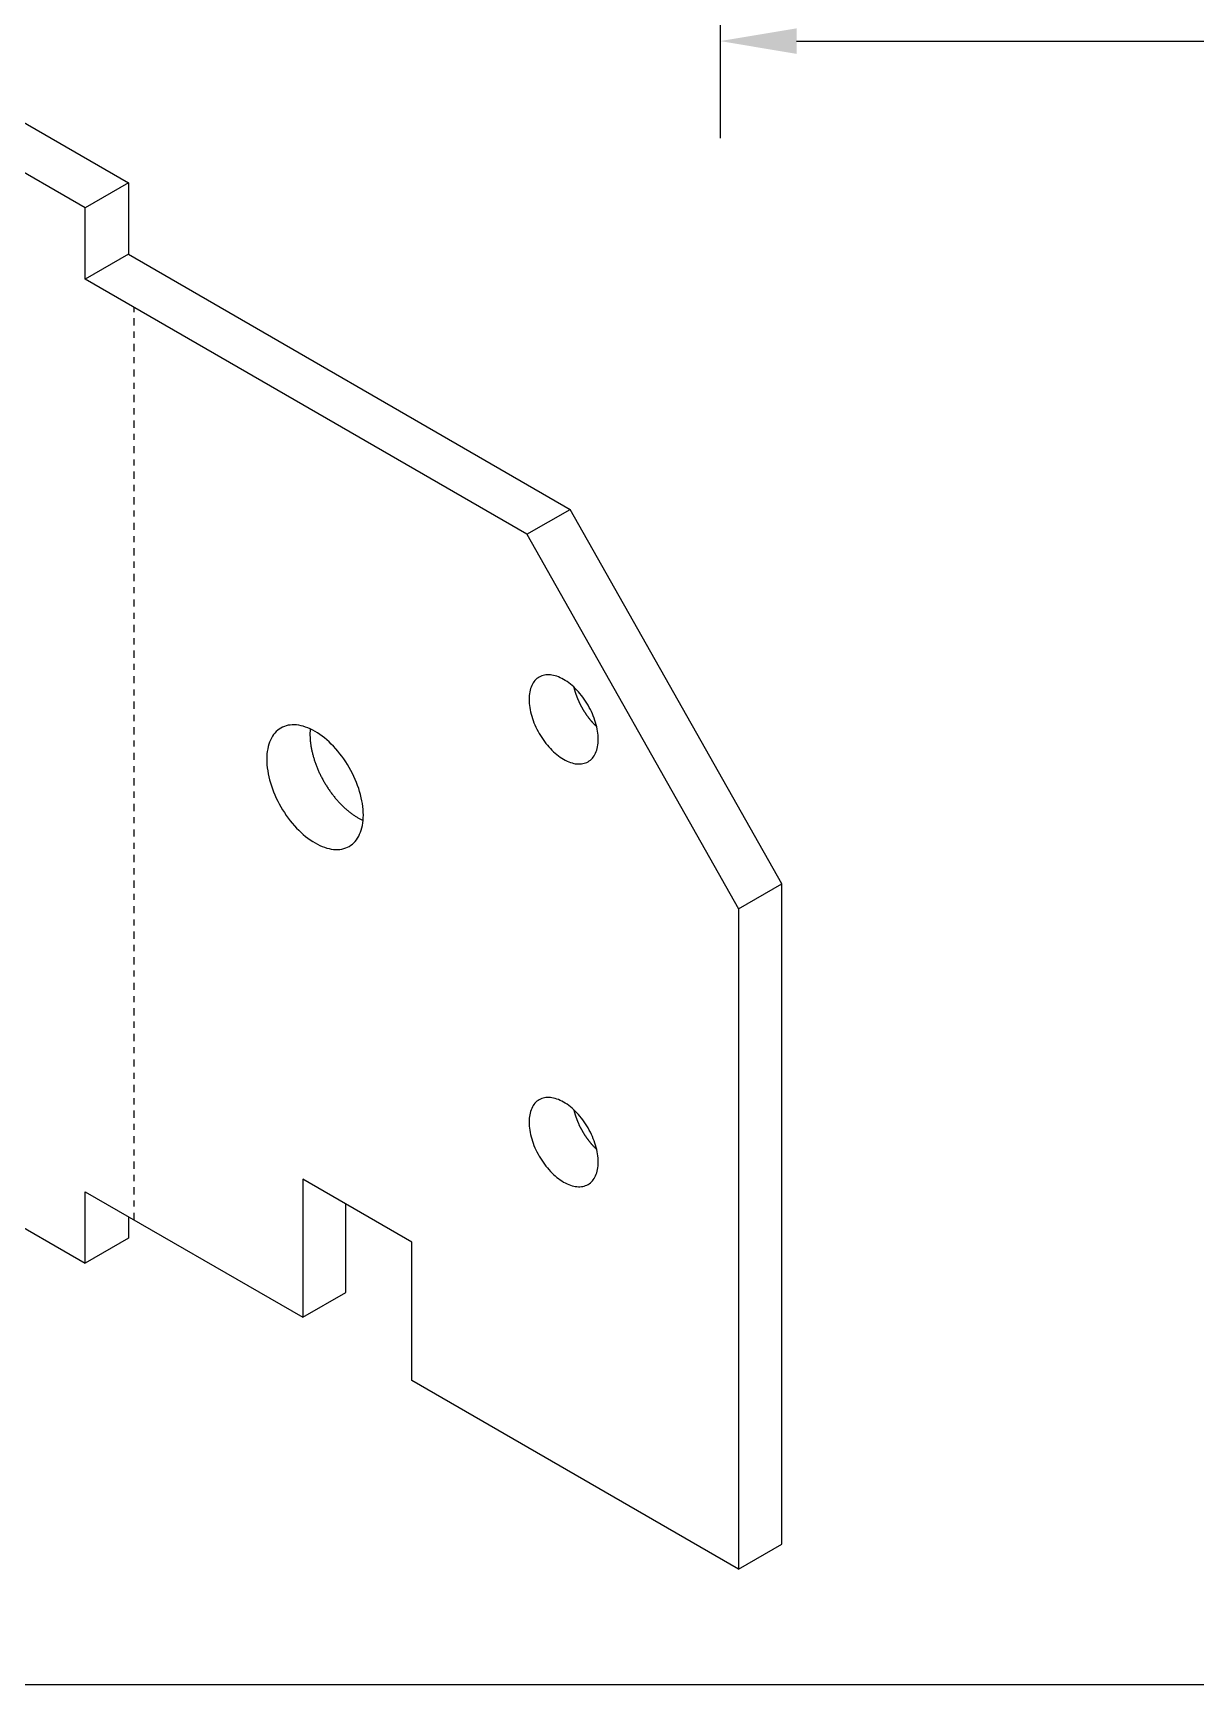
# Model space of a CAD drawing. Extents: x 0 to 149, y 0 to 105.
# Drawn here: x 24.03 to 43.06, y 5 to 32.03 of the extents above; entities that cross this region are included whole.
import ezdxf

# ---------------------------------------------------------------- set-up
doc = ezdxf.new("R2010")
doc.units = 0
doc.header["$LTSCALE"] = 0.5
doc.linetypes.add('CHAIN', pattern=[0.3543, 0.2362, -0.0295, 0.0591, -0.0295])
doc.layers.get('0').update_dxf_attribs({"linetype": 'CONTINUOUS'})
doc.layers.get('DEFPOINTS').update_dxf_attribs({"linetype": 'CONTINUOUS'})
for name, color, linetype in [('BEND_CENTERLINE__ISO_', 7, 'CHAIN'), ('BORDER__ISO_', 7, 'CONTINUOUS'), ('DIMENSION__ISO_', 7, 'CONTINUOUS'), ('VISIBLE__ISO_', 7, 'CONTINUOUS')]:
    doc.layers.add(name, color=color, linetype=linetype)
doc.styles.add('NOTE_TEXT__ISO_', font='txt.shx', dxfattribs={"bigfont": 'bigfont.shx'})
doc.dimstyles.get("Standard").update_dxf_attribs({"dimtxt": 0.18, "dimasz": 0.18, "dimexe": 0.18, "dimexo": 0.0625, "dimgap": 0.09, "dimtad": 0, "dimtih": 1, "dimtoh": 1, "dimzin": 0, "dimcen": 0.09, "dimazin": 3, "dimtfac": 1, "dimtofl": 0, "dimtmove": 0, "dimatfit": 3})

# ---------------------------------------------------------------- blocks, each defined once
blk = doc.blocks.new('BORDERS_DEFAULT_BORDER')
at = {"layer": 'BORDER__ISO_', "flags": 128}
blk.add_lwpolyline([(10, 10), (10, 200), (287, 200), (287, 10), (10, 10)], dxfattribs=at)
blk = doc.blocks.new('*U54')
at = {"layer": 'DIMENSION__ISO_', "style": 'NOTE_TEXT__ISO_'}
blk.add_text('47,94', height=1.75, dxfattribs=at).set_placement((55.594, 32.567))
blk = doc.blocks.new('*D24')
at = {"layer": 'DEFPOINTS', "color": 0}
for p in [(35.27, 37.924), (83.21, 37.924), (83.21, 31.895)]:
    blk.add_point(p, dxfattribs=at)
at = {"layer": 'DIMENSION__ISO_'}
for p, q in [((35.27, 37.924), (35.27, 30.307)), ((83.21, 37.924), (83.21, 30.307)), ((36.52, 31.895), (81.96, 31.895))]:
    blk.add_line(p, q, dxfattribs=at)
for points in [[(36.52, 32.103), (36.52, 31.686), (35.27, 31.895)], [(81.96, 32.103), (81.96, 31.686), (83.21, 31.895)]]:
    blk.add_solid(points, dxfattribs=at)
blk.add_blockref('*U54', (0, 0))

msp = doc.modelspace()

# ---------------------------------------------------------------- linework, layer by layer
at = {"layer": 'BEND_CENTERLINE__ISO_'}
msp.add_line((25.6811, 12.608), (25.6811, 27.5365), dxfattribs=at)
at = {"layer": 'VISIBLE__ISO_'}
for p, q in [((8.6391, 39.3623), (25.5884, 29.5766)), ((24.8813, 29.1684), (7.932, 38.9541)), ((25.5884, 29.5766), (24.8813, 29.1684)), ((25.5884, 29.5766), (25.5884, 28.4064)), ((24.8813, 27.9982), (24.8813, 29.1684)), ((25.5884, 28.4064), (24.8813, 27.9982)), ((25.5884, 28.4064), (32.8157, 24.2338)), ((32.1086, 23.8255), (24.8813, 27.9982)), ((32.1086, 23.8255), (32.8157, 24.2338)), ((36.2803, 18.1074), (32.8157, 24.2338)), ((32.1086, 23.8255), (35.5732, 17.6992)), ((7.932, 21.6852), (24.8813, 11.8995)), ((35.5732, 17.6992), (36.2803, 18.1074)), ((36.2803, 7.305), (36.2803, 18.1074)), ((35.5732, 17.6992), (35.5732, 6.8967)), ((28.4404, 13.2742), (28.4404, 11.0149)), ((30.2274, 12.2425), (28.4404, 13.2742)), ((24.8813, 11.8995), (24.8813, 13.0697)), ((24.8813, 13.0697), (28.4404, 11.0149)), ((29.1475, 11.4231), (29.1475, 12.866)), ((25.5884, 12.6614), (25.5884, 12.3077)), ((25.5884, 12.3077), (24.8813, 11.8995)), ((30.2274, 9.9831), (30.2274, 12.2425)), ((28.4404, 11.0149), (29.1475, 11.4231)), ((35.5732, 6.8967), (30.2274, 9.9831)), ((35.5732, 6.8967), (36.2803, 7.305))]:
    msp.add_line(p, q, dxfattribs=at)
for points in [[(32.3097, 21.4908, 0), (32.2905, 21.4786, 0), (32.2724, 21.4648, 0), (32.2553, 21.4494, 0), (32.2393, 21.4324, 0), (32.2245, 21.4139, 0), (32.2108, 21.3939, 0), (32.1983, 21.3725, 0), (32.1871, 21.3497, 0), (32.1771, 21.3255, 0), (32.1684, 21.3001, 0), (32.161, 21.2735, 0), (32.1549, 21.2457, 0), (32.1501, 21.2169, 0), (32.1467, 21.187, 0), (32.1447, 21.1562, 0), (32.144, 21.1246, 0), (32.1447, 21.0921, 0), (32.1467, 21.059, 0), (32.1501, 21.0252, 0), (32.1549, 20.9908, 0), (32.161, 20.9561, 0), (32.1684, 20.9209, 0), (32.1771, 20.8854, 0), (32.1871, 20.8497, 0), (32.1983, 20.8139, 0), (32.2108, 20.7781, 0), (32.2245, 20.7423, 0), (32.2393, 20.7066, 0), (32.2553, 20.6712, 0), (32.2724, 20.636, 0), (32.2905, 20.6013, 0), (32.3097, 20.567, 0), (32.3298, 20.5333, 0), (32.3508, 20.5002, 0), (32.3727, 20.4679, 0), (32.3954, 20.4363, 0), (32.4189, 20.4056, 0), (32.443, 20.3758, 0), (32.4678, 20.3471, 0), (32.4932, 20.3195, 0), (32.5191, 20.293, 0), (32.5455, 20.2677, 0), (32.5722, 20.2437, 0), (32.5993, 20.221, 0), (32.6267, 20.1998, 0), (32.6542, 20.1799, 0), (32.6819, 20.1616, 0), (32.7097, 20.1448, 0), (32.7374, 20.1295, 0), (32.7651, 20.1159, 0), (32.7927, 20.1039, 0), (32.8201, 20.0936, 0), (32.8471, 20.085, 0), (32.8739, 20.0781, 0), (32.9003, 20.0729, 0), (32.9262, 20.0695, 0), (32.9516, 20.0678, 0), (32.9764, 20.0679, 0), (33.0005, 20.0698, 0), (33.024, 20.0734, 0), (33.0467, 20.0788, 0), (33.0686, 20.0858, 0), (33.0896, 20.0946, 0), (33.1097, 20.1051, 0), (33.1288, 20.1173, 0), (33.147, 20.1311, 0), (33.1641, 20.1465, 0), (33.18, 20.1635, 0), (33.1949, 20.182, 0), (33.2086, 20.202, 0), (33.2211, 20.2234, 0), (33.2323, 20.2463, 0), (33.2423, 20.2704, 0), (33.251, 20.2958, 0), (33.2584, 20.3224, 0), (33.2645, 20.3502, 0), (33.2693, 20.3791, 0), (33.2727, 20.4089, 0), (33.2747, 20.4397, 0), (33.2754, 20.4714, 0), (33.2747, 20.5038, 0), (33.2727, 20.537, 0), (33.2693, 20.5707, 0), (33.2645, 20.6051, 0), (33.2584, 20.6399, 0), (33.251, 20.675, 0), (33.2423, 20.7105, 0), (33.2323, 20.7462, 0), (33.2211, 20.782, 0), (33.2086, 20.8178, 0), (33.1949, 20.8536, 0), (33.18, 20.8893, 0), (33.1641, 20.9247, 0), (33.147, 20.9599, 0), (33.1288, 20.9946, 0), (33.1097, 21.0289, 0), (33.0896, 21.0626, 0), (33.0686, 21.0957, 0), (33.0467, 21.1281, 0), (33.024, 21.1596, 0), (33.0005, 21.1903, 0), (32.9764, 21.2201, 0), (32.9516, 21.2488, 0), (32.9262, 21.2765, 0), (32.9003, 21.3029, 0), (32.8739, 21.3282, 0), (32.8471, 21.3522, 0), (32.8201, 21.3749, 0), (32.7927, 21.3962, 0), (32.7651, 21.416, 0), (32.7374, 21.4343, 0), (32.7097, 21.4512, 0), (32.6819, 21.4664, 0), (32.6542, 21.48, 0), (32.6267, 21.492, 0), (32.5993, 21.5023, 0), (32.5722, 21.5109, 0), (32.5455, 21.5178, 0), (32.5191, 21.523, 0), (32.4932, 21.5264, 0), (32.4678, 21.5281, 0), (32.443, 21.528, 0), (32.4189, 21.5261, 0), (32.3954, 21.5225, 0), (32.3727, 21.5172, 0), (32.3508, 21.5101, 0), (32.3298, 21.5013, 0), (32.3097, 21.4908, 0)], [(32.8762, 21.3261, 0), (32.8774, 21.3206, 0), (32.8788, 21.3152, 0), (32.8801, 21.3097, 0), (32.8815, 21.3042, 0), (32.8829, 21.2986, 0), (32.8843, 21.2931, 0), (32.8858, 21.2876, 0), (32.8873, 21.2821, 0), (32.8888, 21.2766, 0), (32.8904, 21.271, 0), (32.892, 21.2655, 0), (32.8936, 21.26, 0), (32.8952, 21.2544, 0), (32.8969, 21.2489, 0), (32.8986, 21.2433, 0), (32.9004, 21.2378, 0), (32.9021, 21.2322, 0), (32.9039, 21.2267, 0), (32.9058, 21.2211, 0), (32.9076, 21.2156, 0), (32.9095, 21.21, 0), (32.9114, 21.2045, 0), (32.9134, 21.1989, 0), (32.9154, 21.1934, 0), (32.9174, 21.1878, 0), (32.9194, 21.1823, 0), (32.9215, 21.1767, 0), (32.9236, 21.1712, 0), (32.9257, 21.1656, 0), (32.9278, 21.1601, 0), (32.93, 21.1545, 0), (32.9322, 21.149, 0), (32.9344, 21.1435, 0), (32.9367, 21.1379, 0), (32.939, 21.1324, 0), (32.9413, 21.1269, 0), (32.9436, 21.1214, 0), (32.946, 21.1159, 0), (32.9484, 21.1104, 0), (32.9508, 21.1048, 0), (32.9533, 21.0994, 0), (32.9558, 21.0939, 0), (32.9583, 21.0884, 0), (32.9608, 21.0829, 0), (32.9634, 21.0774, 0), (32.966, 21.072, 0), (32.9686, 21.0665, 0), (32.9712, 21.0611, 0), (32.9739, 21.0556, 0), (32.9766, 21.0502, 0), (32.9793, 21.0448, 0), (32.982, 21.0394, 0), (32.9848, 21.034, 0), (32.9876, 21.0286, 0), (32.9904, 21.0232, 0), (32.9932, 21.0178, 0), (32.9961, 21.0125, 0), (32.999, 21.0071, 0), (33.0019, 21.0018, 0), (33.0048, 20.9964, 0), (33.0078, 20.9911, 0), (33.0108, 20.9858, 0), (33.0138, 20.9805, 0), (33.0168, 20.9753, 0), (33.0199, 20.97, 0), (33.0229, 20.9648, 0), (33.026, 20.9595, 0), (33.0291, 20.9543, 0), (33.0323, 20.9491, 0), (33.0355, 20.9439, 0), (33.0386, 20.9387, 0), (33.0419, 20.9336, 0), (33.0451, 20.9284, 0), (33.0483, 20.9233, 0), (33.0516, 20.9182, 0), (33.0549, 20.9131, 0), (33.0582, 20.908, 0), (33.0616, 20.903, 0), (33.0649, 20.8979, 0), (33.0683, 20.8929, 0), (33.0717, 20.8879, 0), (33.0751, 20.8829, 0), (33.0786, 20.8779, 0), (33.082, 20.873, 0), (33.0855, 20.868, 0), (33.089, 20.8631, 0), (33.0925, 20.8582, 0), (33.096, 20.8534, 0), (33.0996, 20.8485, 0), (33.1032, 20.8437, 0), (33.1068, 20.8389, 0), (33.1104, 20.8341, 0), (33.114, 20.8293, 0), (33.1176, 20.8246, 0), (33.1213, 20.8198, 0), (33.125, 20.8151, 0), (33.1287, 20.8105, 0), (33.1324, 20.8058, 0), (33.1361, 20.8012, 0), (33.1398, 20.7966, 0), (33.1436, 20.792, 0), (33.1474, 20.7874, 0), (33.1512, 20.7829, 0), (33.155, 20.7784, 0), (33.1588, 20.7739, 0), (33.1626, 20.7694, 0), (33.1665, 20.765, 0), (33.1703, 20.7606, 0), (33.1742, 20.7562, 0), (33.1781, 20.7518, 0), (33.182, 20.7475, 0), (33.1859, 20.7432, 0), (33.1899, 20.7389, 0), (33.1938, 20.7346, 0), (33.1978, 20.7304, 0), (33.2018, 20.7262, 0), (33.2057, 20.722, 0), (33.2097, 20.7179, 0), (33.2137, 20.7138, 0), (33.2178, 20.7097, 0), (33.2218, 20.7056, 0), (33.2258, 20.7016, 0), (33.2299, 20.6976, 0), (33.234, 20.6936, 0), (33.238, 20.6897, 0), (33.2421, 20.6858, 0), (33.2462, 20.6819, 0), (33.2503, 20.678, 0)], [(28.0835, 20.656, 0), (28.0567, 20.639, 0), (28.0314, 20.6198, 0), (28.0075, 20.5982, 0), (27.9852, 20.5745, 0), (27.9644, 20.5487, 0), (27.9453, 20.5207, 0), (27.9279, 20.4908, 0), (27.9122, 20.4589, 0), (27.8982, 20.4252, 0), (27.886, 20.3897, 0), (27.8757, 20.3525, 0), (27.8672, 20.3137, 0), (27.8606, 20.2734, 0), (27.8558, 20.2317, 0), (27.853, 20.1887, 0), (27.852, 20.1445, 0), (27.853, 20.0992, 0), (27.8558, 20.0528, 0), (27.8606, 20.0057, 0), (27.8672, 19.9577, 0), (27.8757, 19.9091, 0), (27.886, 19.86, 0), (27.8982, 19.8104, 0), (27.9122, 19.7606, 0), (27.9279, 19.7106, 0), (27.9453, 19.6605, 0), (27.9644, 19.6105, 0), (27.9852, 19.5607, 0), (28.0075, 19.5112, 0), (28.0314, 19.4621, 0), (28.0567, 19.4135, 0), (28.0835, 19.3657, 0), (28.1115, 19.3186, 0), (28.1409, 19.2724, 0), (28.1715, 19.2272, 0), (28.2032, 19.1831, 0), (28.236, 19.1402, 0), (28.2697, 19.0986, 0), (28.3044, 19.0585, 0), (28.3398, 19.0199, 0), (28.376, 18.9829, 0), (28.4128, 18.9475, 0), (28.4502, 18.914, 0), (28.488, 18.8824, 0), (28.5263, 18.8526, 0), (28.5647, 18.8249, 0), (28.6034, 18.7993, 0), (28.6422, 18.7758, 0), (28.681, 18.7545, 0), (28.7197, 18.7355, 0), (28.7581, 18.7188, 0), (28.7964, 18.7044, 0), (28.8342, 18.6923, 0), (28.8716, 18.6827, 0), (28.9084, 18.6755, 0), (28.9446, 18.6707, 0), (28.9801, 18.6684, 0), (29.0147, 18.6685, 0), (29.0484, 18.6711, 0), (29.0812, 18.6761, 0), (29.1129, 18.6836, 0), (29.1435, 18.6935, 0), (29.1729, 18.7058, 0), (29.201, 18.7205, 0), (29.2277, 18.7375, 0), (29.253, 18.7568, 0), (29.2769, 18.7783, 0), (29.2992, 18.802, 0), (29.32, 18.8279, 0), (29.3391, 18.8558, 0), (29.3565, 18.8857, 0), (29.3722, 18.9176, 0), (29.3862, 18.9513, 0), (29.3984, 18.9868, 0), (29.4087, 19.024, 0), (29.4172, 19.0628, 0), (29.4238, 19.1031, 0), (29.4286, 19.1448, 0), (29.4314, 19.1878, 0), (29.4324, 19.232, 0), (29.4314, 19.2774, 0), (29.4286, 19.3237, 0), (29.4238, 19.3709, 0), (29.4172, 19.4188, 0), (29.4087, 19.4674, 0), (29.3984, 19.5166, 0), (29.3862, 19.5661, 0), (29.3722, 19.6159, 0), (29.3565, 19.666, 0), (29.3391, 19.716, 0), (29.32, 19.766, 0), (29.2992, 19.8158, 0), (29.2769, 19.8654, 0), (29.253, 19.9144, 0), (29.2277, 19.963, 0), (29.201, 20.0109, 0), (29.1729, 20.058, 0), (29.1435, 20.1042, 0), (29.1129, 20.1494, 0), (29.0812, 20.1935, 0), (29.0484, 20.2363, 0), (29.0147, 20.2779, 0), (28.9801, 20.318, 0), (28.9446, 20.3567, 0), (28.9084, 20.3937, 0), (28.8716, 20.429, 0), (28.8342, 20.4625, 0), (28.7964, 20.4942, 0), (28.7581, 20.5239, 0), (28.7197, 20.5516, 0), (28.681, 20.5772, 0), (28.6422, 20.6007, 0), (28.6034, 20.622, 0), (28.5647, 20.641, 0), (28.5263, 20.6578, 0), (28.488, 20.6722, 0), (28.4502, 20.6842, 0), (28.4128, 20.6938, 0), (28.376, 20.7011, 0), (28.3398, 20.7058, 0), (28.3044, 20.7081, 0), (28.2697, 20.708, 0), (28.236, 20.7054, 0), (28.2032, 20.7004, 0), (28.1715, 20.6929, 0), (28.1409, 20.683, 0), (28.1115, 20.6707, 0), (28.0835, 20.656, 0)], [(28.5631, 20.6418, 0), (28.5621, 20.6298, 0), (28.5612, 20.6177, 0), (28.5605, 20.6055, 0), (28.5599, 20.5932, 0), (28.5595, 20.5809, 0), (28.5592, 20.5684, 0), (28.5591, 20.5558, 0), (28.5592, 20.5432, 0), (28.5593, 20.5305, 0), (28.5597, 20.5176, 0), (28.5602, 20.5047, 0), (28.5608, 20.4918, 0), (28.5616, 20.4787, 0), (28.5626, 20.4656, 0), (28.5637, 20.4524, 0), (28.5649, 20.4391, 0), (28.5663, 20.4258, 0), (28.5678, 20.4124, 0), (28.5695, 20.3989, 0), (28.5714, 20.3854, 0), (28.5734, 20.3719, 0), (28.5755, 20.3583, 0), (28.5778, 20.3446, 0), (28.5803, 20.3309, 0), (28.5828, 20.3171, 0), (28.5856, 20.3033, 0), (28.5885, 20.2895, 0), (28.5915, 20.2756, 0), (28.5947, 20.2617, 0), (28.598, 20.2477, 0), (28.6014, 20.2337, 0), (28.605, 20.2197, 0), (28.6088, 20.2057, 0), (28.6127, 20.1917, 0), (28.6167, 20.1776, 0), (28.6209, 20.1635, 0), (28.6252, 20.1494, 0), (28.6296, 20.1353, 0), (28.6342, 20.1212, 0), (28.6389, 20.1071, 0), (28.6438, 20.093, 0), (28.6488, 20.0789, 0), (28.6539, 20.0648, 0), (28.6591, 20.0506, 0), (28.6645, 20.0365, 0), (28.6701, 20.0225, 0), (28.6757, 20.0084, 0), (28.6815, 19.9943, 0), (28.6874, 19.9803, 0), (28.6934, 19.9663, 0), (28.6996, 19.9523, 0), (28.7059, 19.9383, 0), (28.7123, 19.9244, 0), (28.7188, 19.9105, 0), (28.7255, 19.8966, 0), (28.7322, 19.8828, 0), (28.7391, 19.869, 0), (28.7461, 19.8553, 0), (28.7533, 19.8416, 0), (28.7605, 19.828, 0), (28.7678, 19.8144, 0), (28.7753, 19.8008, 0), (28.7829, 19.7873, 0), (28.7906, 19.7739, 0), (28.7983, 19.7606, 0), (28.8062, 19.7473, 0), (28.8142, 19.734, 0), (28.8223, 19.7209, 0), (28.8305, 19.7078, 0), (28.8388, 19.6948, 0), (28.8472, 19.6818, 0), (28.8557, 19.669, 0), (28.8643, 19.6562, 0), (28.873, 19.6435, 0), (28.8817, 19.6309, 0), (28.8906, 19.6184, 0), (28.8996, 19.6059, 0), (28.9086, 19.5936, 0), (28.9177, 19.5814, 0), (28.9269, 19.5692, 0), (28.9362, 19.5572, 0), (28.9456, 19.5453, 0), (28.955, 19.5335, 0), (28.9645, 19.5217, 0), (28.9741, 19.5101, 0), (28.9838, 19.4986, 0), (28.9935, 19.4873, 0), (29.0033, 19.476, 0), (29.0131, 19.4648, 0), (29.0231, 19.4538, 0), (29.0331, 19.4429, 0), (29.0431, 19.4321, 0), (29.0532, 19.4215, 0), (29.0634, 19.411, 0), (29.0736, 19.4006, 0), (29.0839, 19.3903, 0), (29.0942, 19.3802, 0), (29.1046, 19.3702, 0), (29.115, 19.3604, 0), (29.1255, 19.3507, 0), (29.136, 19.3411, 0), (29.1465, 19.3317, 0), (29.1571, 19.3224, 0), (29.1677, 19.3133, 0), (29.1784, 19.3043, 0), (29.1891, 19.2955, 0), (29.1998, 19.2869, 0), (29.2106, 19.2783, 0), (29.2214, 19.27, 0), (29.2322, 19.2618, 0), (29.243, 19.2538, 0), (29.2538, 19.2459, 0), (29.2647, 19.2382, 0), (29.2756, 19.2306, 0), (29.2865, 19.2232, 0), (29.2974, 19.216, 0), (29.3083, 19.209, 0), (29.3192, 19.2021, 0), (29.3301, 19.1954, 0), (29.3411, 19.1889, 0), (29.352, 19.1825, 0), (29.3629, 19.1763, 0), (29.3739, 19.1703, 0), (29.3848, 19.1645, 0), (29.3957, 19.1588, 0), (29.4066, 19.1534, 0), (29.4175, 19.1481, 0), (29.4284, 19.143, 0)], [(32.3097, 14.5746, 0), (32.2905, 14.5625, 0), (32.2724, 14.5487, 0), (32.2553, 14.5333, 0), (32.2393, 14.5163, 0), (32.2245, 14.4978, 0), (32.2108, 14.4778, 0), (32.1983, 14.4563, 0), (32.1871, 14.4335, 0), (32.1771, 14.4094, 0), (32.1684, 14.384, 0), (32.161, 14.3573, 0), (32.1549, 14.3296, 0), (32.1501, 14.3007, 0), (32.1467, 14.2709, 0), (32.1447, 14.2401, 0), (32.144, 14.2084, 0), (32.1447, 14.176, 0), (32.1467, 14.1428, 0), (32.1501, 14.109, 0), (32.1549, 14.0747, 0), (32.161, 14.0399, 0), (32.1684, 14.0047, 0), (32.1771, 13.9693, 0), (32.1871, 13.9336, 0), (32.1983, 13.8978, 0), (32.2108, 13.8619, 0), (32.2245, 13.8261, 0), (32.2393, 13.7905, 0), (32.2553, 13.755, 0), (32.2724, 13.7199, 0), (32.2905, 13.6852, 0), (32.3097, 13.6509, 0), (32.3298, 13.6172, 0), (32.3508, 13.5841, 0), (32.3727, 13.5517, 0), (32.3954, 13.5202, 0), (32.4189, 13.4895, 0), (32.443, 13.4597, 0), (32.4678, 13.431, 0), (32.4932, 13.4033, 0), (32.5191, 13.3768, 0), (32.5455, 13.3516, 0), (32.5722, 13.3276, 0), (32.5993, 13.3049, 0), (32.6267, 13.2836, 0), (32.6542, 13.2638, 0), (32.6819, 13.2454, 0), (32.7097, 13.2286, 0), (32.7374, 13.2134, 0), (32.7651, 13.1998, 0), (32.7927, 13.1878, 0), (32.8201, 13.1775, 0), (32.8471, 13.1688, 0), (32.8739, 13.1619, 0), (32.9003, 13.1568, 0), (32.9262, 13.1534, 0), (32.9516, 13.1517, 0), (32.9764, 13.1518, 0), (33.0005, 13.1537, 0), (33.024, 13.1573, 0), (33.0467, 13.1626, 0), (33.0686, 13.1697, 0), (33.0896, 13.1785, 0), (33.1097, 13.189, 0), (33.1288, 13.2012, 0), (33.147, 13.215, 0), (33.1641, 13.2304, 0), (33.18, 13.2474, 0), (33.1949, 13.2659, 0), (33.2086, 13.2859, 0), (33.2211, 13.3073, 0), (33.2323, 13.3301, 0), (33.2423, 13.3543, 0), (33.251, 13.3797, 0), (33.2584, 13.4063, 0), (33.2645, 13.4341, 0), (33.2693, 13.4629, 0), (33.2727, 13.4928, 0), (33.2747, 13.5236, 0), (33.2754, 13.5552, 0), (33.2747, 13.5877, 0), (33.2727, 13.6208, 0), (33.2693, 13.6546, 0), (33.2645, 13.6889, 0), (33.2584, 13.7237, 0), (33.251, 13.7589, 0), (33.2423, 13.7944, 0), (33.2323, 13.8301, 0), (33.2211, 13.8659, 0), (33.2086, 13.9017, 0), (33.1949, 13.9375, 0), (33.18, 13.9732, 0), (33.1641, 14.0086, 0), (33.147, 14.0437, 0), (33.1288, 14.0785, 0), (33.1097, 14.1128, 0), (33.0896, 14.1465, 0), (33.0686, 14.1796, 0), (33.0467, 14.2119, 0), (33.024, 14.2435, 0), (33.0005, 14.2742, 0), (32.9764, 14.3039, 0), (32.9516, 14.3327, 0), (32.9262, 14.3603, 0), (32.9003, 14.3868, 0), (32.8739, 14.4121, 0), (32.8471, 14.4361, 0), (32.8201, 14.4588, 0), (32.7927, 14.48, 0), (32.7651, 14.4999, 0), (32.7374, 14.5182, 0), (32.7097, 14.535, 0), (32.6819, 14.5503, 0), (32.6542, 14.5639, 0), (32.6267, 14.5759, 0), (32.5993, 14.5862, 0), (32.5722, 14.5948, 0), (32.5455, 14.6017, 0), (32.5191, 14.6069, 0), (32.4932, 14.6103, 0), (32.4678, 14.6119, 0), (32.443, 14.6119, 0), (32.4189, 14.61, 0), (32.3954, 14.6064, 0), (32.3727, 14.601, 0), (32.3508, 14.5939, 0), (32.3298, 14.5851, 0), (32.3097, 14.5746, 0)], [(32.8762, 14.41, 0), (32.8774, 14.4045, 0), (32.8788, 14.399, 0), (32.8801, 14.3935, 0), (32.8815, 14.388, 0), (32.8829, 14.3825, 0), (32.8843, 14.377, 0), (32.8858, 14.3715, 0), (32.8873, 14.366, 0), (32.8888, 14.3604, 0), (32.8904, 14.3549, 0), (32.892, 14.3494, 0), (32.8936, 14.3438, 0), (32.8952, 14.3383, 0), (32.8969, 14.3328, 0), (32.8986, 14.3272, 0), (32.9004, 14.3217, 0), (32.9021, 14.3161, 0), (32.9039, 14.3106, 0), (32.9058, 14.305, 0), (32.9076, 14.2995, 0), (32.9095, 14.2939, 0), (32.9114, 14.2884, 0), (32.9134, 14.2828, 0), (32.9154, 14.2772, 0), (32.9174, 14.2717, 0), (32.9194, 14.2661, 0), (32.9215, 14.2606, 0), (32.9236, 14.255, 0), (32.9257, 14.2495, 0), (32.9278, 14.244, 0), (32.93, 14.2384, 0), (32.9322, 14.2329, 0), (32.9344, 14.2273, 0), (32.9367, 14.2218, 0), (32.939, 14.2163, 0), (32.9413, 14.2108, 0), (32.9436, 14.2052, 0), (32.946, 14.1997, 0), (32.9484, 14.1942, 0), (32.9508, 14.1887, 0), (32.9533, 14.1832, 0), (32.9558, 14.1777, 0), (32.9583, 14.1722, 0), (32.9608, 14.1668, 0), (32.9634, 14.1613, 0), (32.966, 14.1558, 0), (32.9686, 14.1504, 0), (32.9712, 14.1449, 0), (32.9739, 14.1395, 0), (32.9766, 14.1341, 0), (32.9793, 14.1286, 0), (32.982, 14.1232, 0), (32.9848, 14.1178, 0), (32.9876, 14.1124, 0), (32.9904, 14.1071, 0), (32.9932, 14.1017, 0), (32.9961, 14.0963, 0), (32.999, 14.091, 0), (33.0019, 14.0856, 0), (33.0048, 14.0803, 0), (33.0078, 14.075, 0), (33.0108, 14.0697, 0), (33.0138, 14.0644, 0), (33.0168, 14.0591, 0), (33.0199, 14.0539, 0), (33.0229, 14.0486, 0), (33.026, 14.0434, 0), (33.0291, 14.0382, 0), (33.0323, 14.033, 0), (33.0355, 14.0278, 0), (33.0386, 14.0226, 0), (33.0419, 14.0174, 0), (33.0451, 14.0123, 0), (33.0483, 14.0072, 0), (33.0516, 14.0021, 0), (33.0549, 13.997, 0), (33.0582, 13.9919, 0), (33.0616, 13.9868, 0), (33.0649, 13.9818, 0), (33.0683, 13.9768, 0), (33.0717, 13.9717, 0), (33.0751, 13.9668, 0), (33.0786, 13.9618, 0), (33.082, 13.9568, 0), (33.0855, 13.9519, 0), (33.089, 13.947, 0), (33.0925, 13.9421, 0), (33.096, 13.9372, 0), (33.0996, 13.9324, 0), (33.1032, 13.9275, 0), (33.1068, 13.9227, 0), (33.1104, 13.9179, 0), (33.114, 13.9132, 0), (33.1176, 13.9084, 0), (33.1213, 13.9037, 0), (33.125, 13.899, 0), (33.1287, 13.8943, 0), (33.1324, 13.8897, 0), (33.1361, 13.885, 0), (33.1398, 13.8804, 0), (33.1436, 13.8758, 0), (33.1474, 13.8713, 0), (33.1512, 13.8667, 0), (33.155, 13.8622, 0), (33.1588, 13.8577, 0), (33.1626, 13.8533, 0), (33.1665, 13.8488, 0), (33.1703, 13.8444, 0), (33.1742, 13.84, 0), (33.1781, 13.8357, 0), (33.182, 13.8313, 0), (33.1859, 13.827, 0), (33.1899, 13.8228, 0), (33.1938, 13.8185, 0), (33.1978, 13.8143, 0), (33.2018, 13.8101, 0), (33.2057, 13.8059, 0), (33.2097, 13.8018, 0), (33.2137, 13.7976, 0), (33.2178, 13.7936, 0), (33.2218, 13.7895, 0), (33.2258, 13.7855, 0), (33.2299, 13.7815, 0), (33.234, 13.7775, 0), (33.238, 13.7736, 0), (33.2421, 13.7696, 0), (33.2462, 13.7658, 0), (33.2503, 13.7619, 0)]]:
    msp.add_polyline3d(points, dxfattribs=at)

# ---------------------------------------------------------------- block references
at = {"xscale": 0.5, "yscale": 0.5, "zscale": 0.5}
msp.add_blockref('BORDERS_DEFAULT_BORDER', (0, 0), dxfattribs=at)

# ---------------------------------------------------------------- dimensions: what is measured, and where the dimension line sits
at = {"layer": 'DIMENSION__ISO_'}
dim = msp.add_linear_dim(base=(83.2102, 31.8948), p1=(35.2702, 37.9236), p2=(83.2102, 37.9236), angle=180, dimstyle='Standard', override={"dimgap": 0.762, "dimdec": 2, "dimtol": 0, "dimlim": 0, "dimtp": 0, "dimtm": 0, "dimtdec": 2, "dimtofl": 0, "dimatfit": 1}, dxfattribs=at)
dim.commit()
dim.dimension.update_dxf_attribs({"geometry": '*D24', "text_midpoint": (59.2402, 31.8948), "dimtype": 128})

doc.saveas('drawing.dxf')
